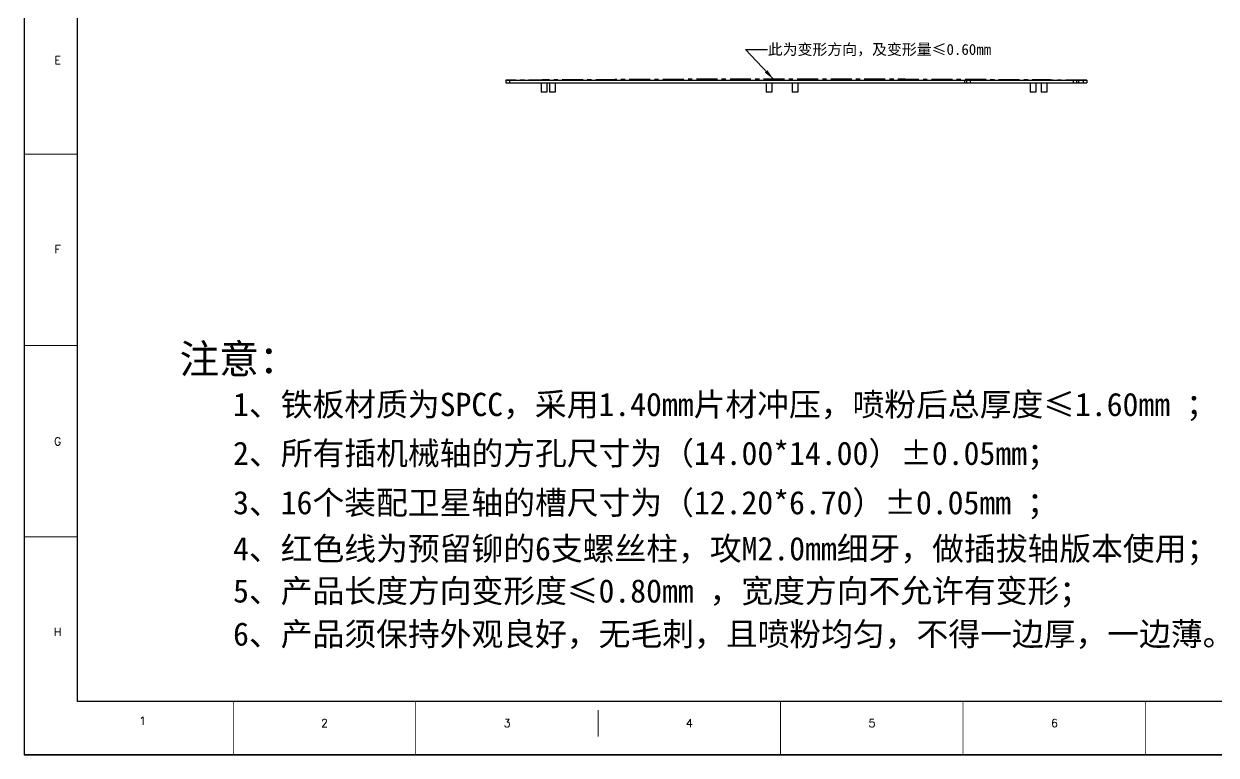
# Model space of a CAD drawing. Header units: millimetres. Extents: x 57 to 1289, y 41 to 911.
# Drawn here: x 57 to 712, y 41 to 442 of the extents above; entities that cross this region are included whole.
import ezdxf
from ezdxf.enums import TextEntityAlignment as Align

# ---------------------------------------------------------------- set-up
doc = ezdxf.new("R2010")
doc.units = ezdxf.units.MM
doc.header["$LTSCALE"] = 30.734
doc.linetypes.add('CENTER', pattern=[0.6, 0.375, -0.075, 0.075, -0.075])
doc.layers.get('0').update_dxf_attribs({"linetype": 'CONTINUOUS'})
for name, color, linetype in [('02', 1, 'CONTINUOUS'), ('02___PRT_ALL_AXES', 7, 'CONTINUOUS'), ('US', 6, 'CENTER'), ('图层2', 5, 'CONTINUOUS')]:
    doc.layers.add(name, color=color, linetype=linetype)
doc.styles.add('POSITION', font='romanc.shx', dxfattribs={"height": 3})
doc.styles.get("Standard").update_dxf_attribs({"font": 'romans.shx', "oblique": 10})
doc.styles.add('样式 1', font='')
doc.styles.get('样式 1').set_extended_font_data('NSimSun')
doc.dimstyles.get("Standard").update_dxf_attribs({"dimtxt": 3.5, "dimasz": 3.5, "dimexe": 0.18, "dimexo": 0.0625, "dimgap": 0.09, "dimtad": 1, "dimdsep": 46, "dimtxsty": 'Standard', "dimcen": 0.09, "dimadec": 0, "dimazin": 0, "dimtol": 1, "dimtp": 0.01, "dimtm": 0.01, "dimtfac": 1, "dimtofl": 0, "dimtmove": 0, "dimatfit": 3, "dimfxl": 1, "dimtolj": 1, "dimarcsym": 0})

# ---------------------------------------------------------------- blocks, each defined once
blk = doc.blocks.new('10')
for p, q in [((-290.48, 882.14), (-290.48, 288.14)), ((-270.48, 308.14), (-270.48, 862.14)), ((530.52, 308.14), (-270.48, 308.14)), ((550.52, 288.14), (-290.48, 288.14)), ((-290.48, 288.14), (550.52, 288.14))]:
    blk.add_line(p, q)
at = {"const_width": 0.3}
for points in [[(-270.48, 513.39), (-290.48, 513.39)], [(-270.48, 441.64), (-290.48, 441.64)], [(-270.48, 369.89), (-290.48, 369.89)], [(-212.08, 308.14), (-212.08, 288.14)], [(-143.68, 308.14), (-143.68, 288.14)], [(-75.28, 304.97), (-75.28, 294.97)], [(-6.88, 308.14), (-6.88, 288.14)], [(61.52, 308.14), (61.52, 288.14)], [(129.92, 308.14), (129.92, 288.14)]]:
    blk.add_lwpolyline(points, dxfattribs=at)
at = {"style": 'POSITION'}
for s, p in [('E', (-277.93, 548.62)), ('F', (-277.93, 477.72)), ('G', (-277.93, 405.68)), ('H', (-277.93, 334.21)), ('1', (-246.07, 300.86)), ('2', (-177.85, 300.01)), ('3', (-109.41, 300.01)), ('4', (-41.08, 300.01)), ('5', (27.43, 300.01)), ('6', (95.83, 300.01))]:
    blk.add_text(s, height=3, dxfattribs=at).set_placement(p, align=Align.MIDDLE_CENTER)

msp = doc.modelspace()

# ---------------------------------------------------------------- linework, layer by layer
at = {"color": 7, "linetype": 'Continuous'}
for p, q in [((321.555, 411.368), (321.555, 409.868)), ((321.555, 411.368), (640.523, 411.368)), ((321.555, 409.868), (640.523, 409.868)), ((323.555, 411.368), (323.555, 409.868)), ((573.464, 411.368), (573.464, 409.868)), ((574.464, 411.368), (574.464, 409.868)), ((576.464, 411.368), (576.464, 409.868)), ((632.964, 411.368), (632.964, 409.868)), ((634.964, 411.368), (634.964, 409.868)), ((635.964, 411.368), (635.964, 409.868)), ((638.523, 411.368), (638.523, 409.868)), ((640.523, 411.368), (640.523, 409.868))]:
    msp.add_line(p, q, dxfattribs=at)
at = {"layer": '02___PRT_ALL_AXES', "color": 7, "linetype": 'Continuous'}
for p, q in [((340.839, 409.868), (340.839, 404.868)), ((344.039, 409.868), (344.039, 404.868)), ((345.439, 409.868), (345.439, 404.868)), ((348.639, 409.868), (348.639, 404.868)), ((464.439, 409.868), (464.439, 404.868)), ((467.639, 409.868), (467.639, 404.868)), ((478.729, 409.868), (478.729, 404.868)), ((481.929, 409.868), (481.929, 404.868)), ((609.439, 409.868), (609.439, 404.868)), ((612.639, 409.868), (612.639, 404.868)), ((615.439, 409.868), (615.439, 404.868)), ((618.639, 409.868), (618.639, 404.868)), ((344.039, 404.868), (340.839, 404.868)), ((348.639, 404.868), (345.439, 404.868)), ((467.639, 404.868), (464.439, 404.868)), ((481.929, 404.868), (478.729, 404.868)), ((612.639, 404.868), (609.439, 404.868)), ((618.639, 404.868), (615.439, 404.868))]:
    msp.add_line(p, q, dxfattribs=at)
at = {"layer": 'US'}
msp.add_arc((481.039, -20784.368), 21196.336, 89.5688942, 90.4311058, dxfattribs=at)

# ---------------------------------------------------------------- block references
at = {"xscale": 1.46458787158145, "yscale": 1.46458787158145, "zscale": 1.46458787158145}
msp.add_blockref('10', (482.42, -381.165), dxfattribs=at)

# ---------------------------------------------------------------- texts
at = {"layer": '02', "insert": (465.317, 431.314), "char_height": 6, "attachment_point": 1, "style": '样式 1'}
msp.add_mtext('此为变形方向，及变形量≤0.60mm', dxfattribs=at)
at = {"layer": '02', "attachment_point": 1, "style": '样式 1'}
for s, insert, char_height, width in [('注意：', (142.248, 266.272), 16, 702.16123), ('\\pt332.8;4、红色线为预留铆的6支螺丝柱，攻M2.0mm细牙，做插拔轴版本使用；', (171.679, 160.479), 12.8, 610.10767)]:
    msp.add_mtext(s, dxfattribs=dict(at, insert=insert, char_height=char_height, width=width))
at = {"layer": '图层2', "char_height": 12.8, "width": 610.10767, "attachment_point": 1, "style": '样式 1'}
for s, insert in [('\\pt332.8;1、铁板材质为SPCC，采用1.40mm片材冲压，喷粉后总厚度≤1.60mm ；', (171.679, 239.691)), ('\\pt332.8;2、所有插机械轴的方孔尺寸为（14.00*14.00）±0.05mm；', (171.679, 212.865)), ('\\pt332.8;3、16个装配卫星轴的槽尺寸为（12.20*6.70）±0.05mm ；', (171.679, 185.742)), ('\\pt332.8;5、产品长度方向变形度≤0.80mm ，宽度方向不允许有变形；', (171.679, 137.258)), ('\\pt332.8;6、产品须保持外观良好，无毛刺，且喷粉均匀，不得一边厚，一边薄。', (171.679, 113.562))]:
    msp.add_mtext(s, dxfattribs=dict(at, insert=insert))

# ---------------------------------------------------------------- leaders
at = {"layer": '02', "annotation_type": 0, "has_hookline": 1, "hookline_direction": 0, "text_width": 128.313}
msp.add_leader([(468.525, 411.886), (453.019, 428.314), (465.227, 428.314)], dimstyle='Standard', override={"dimtxt": 8, "dimasz": 6, "dimexe": 0.5, "dimexo": 0.5, "dimgap": 0.09, "dimtad": 0, "dimzin": 0, "dimcen": 0.05, "dimtol": 0, "dimtzin": 0}, dxfattribs=at)

doc.saveas('drawing.dxf')
